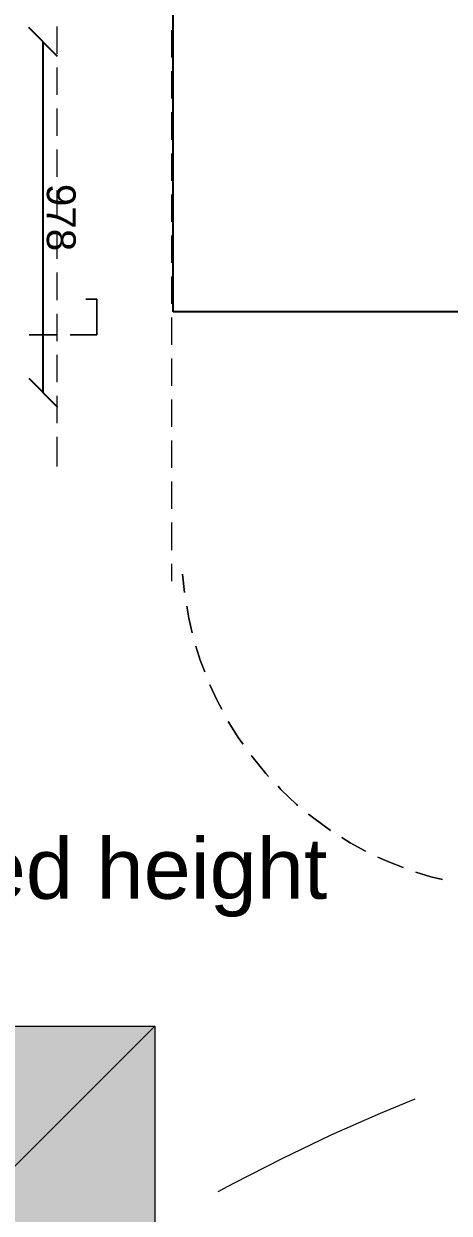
# Model space of a CAD drawing. Header units: millimetres. Extents: x -5841 to 140562, y 1006 to 102310.
# Drawn here: x 101240 to 102425, y 12008 to 15321 of the extents above; entities that cross this region are included whole.
import ezdxf

# ---------------------------------------------------------------- set-up
doc = ezdxf.new("R2010")
doc.units = ezdxf.units.MM
doc.header["$LTSCALE"] = 10
for name, color, linetype in [('PDF18_0', 7, 'Continuous'), ('PDF18_1-Dim-01', 7, 'Continuous'), ('PDF18_Text', 7, 'Continuous')]:
    doc.layers.add(name, color=color, linetype=linetype)
doc.layers.add('PDF18_KD - WALL - LOADBEARING', color=253, linetype='Continuous', true_color=0xc0ab87)
doc.styles.add('PDF ArialMT', font='arial.ttf')
picture_1 = doc.add_image_def('image2.png', size_in_pixel=(2281, 605))

msp = doc.modelspace()

# ---------------------------------------------------------------- linework, layer by layer
at = {"layer": 'PDF18_0', "color": 252, "lineweight": 0, "true_color": 0x939598}
for points in [[(101333.4, 15237.3), (101333.4, 15313.5)], [(101653, 15226.7), (101653, 15302.9)], [(101333.4, 15123), (101333.4, 15199.2)], [(101653, 15112.4), (101653, 15188.6)], [(101333.4, 15008.7), (101333.4, 15084.9)], [(101653, 14998.1), (101653, 15074.3)], [(101333.4, 14894.4), (101333.4, 14970.6)], [(101653, 14883.8), (101653, 14960)], [(101333.4, 14780.1), (101333.4, 14856.3)], [(101653, 14769.5), (101653, 14845.7)], [(101333.4, 14665.8), (101333.4, 14742)], [(101653, 14655.2), (101653, 14731.4)], [(101333.4, 14551.5), (101333.4, 14627.7)], [(101653, 14540.9), (101653, 14617.1)], [(101333.4, 14437.2), (101333.4, 14513.4)], [(101653, 14426.6), (101653, 14502.8)], [(101333.4, 14322.9), (101333.4, 14399.1)], [(101653, 14312.3), (101653, 14388.5)], [(101333.4, 14208.6), (101333.4, 14284.8)], [(101653, 14198), (101653, 14274.2)], [(101333.4, 14087.9), (101333.4, 14170.5)], [(101653, 14083.7), (101653, 14159.9)], [(101653, 13969.4), (101653, 14045.6)], [(101653, 13855.1), (101653, 13931.3)], [(101653, 13768.3), (101653, 13817)]]:
    msp.add_lwpolyline(points, dxfattribs=at)
for points in [[(101412.8, 14454.1), (101443.4, 14454.1), (101443.4, 14553.6), (101412.8, 14553.6), (101443.4, 14553.6), (101443.4, 14454.1)], [(101331.3, 14454.1), (101255.1, 14454.1)], [(101428.6, 14454.1), (101369.4, 14454.1)], [(101687.9, 13736.6), (101682.6, 13787.4)], [(101709.1, 13624.4), (101699.6, 13665.7), (101694.3, 13698.5), (101699.6, 13665.7)], [(101744, 13515.4), (101731.3, 13548.2), (101719.7, 13587.4), (101731.3, 13548.2)], [(101791.6, 13411.7), (101778.9, 13436), (101758.8, 13479.4), (101778.9, 13436)], [(101850.9, 13314.3), (101839.3, 13330.2), (101809.6, 13377.8), (101839.3, 13330.2)], [(101921.8, 13224.4), (101914.4, 13232.8), (101875.2, 13280.5), (101873.1, 13282.6), (101875.2, 13280.5), (101914.4, 13232.8)], [(102003.3, 13143.9), (102000.1, 13146.1), (101955.7, 13188.4), (101948.3, 13196.9), (101955.7, 13188.4), (102000.1, 13146.1)], [(102094.3, 13074.1), (102047.7, 13108), (102032.9, 13119.6), (102047.7, 13108)], [(102191.7, 13015.9), (102149.3, 13039.2), (102126.1, 13054), (102149.3, 13039.2)], [(102296.4, 12970.4), (102258.3, 12985.2), (102226.6, 13000), (102258.3, 12985.2)], [(102406.5, 12937.6), (102373.7, 12945), (102332.4, 12957.7), (102373.7, 12945)]]:
    msp.add_lwpolyline(points, close=True, dxfattribs=at)
at = {"layer": 'PDF18_0', "lineweight": 0}
msp.add_lwpolyline([(99105.6, 12529.1), (101605.4, 12529.1), (101605.4, 10029.3), (99105.6, 10029.3)], close=True, dxfattribs=at)
msp.add_lwpolyline([(99105.6, 10029.3), (101605.4, 12529.1)], dxfattribs=at)
at = {"layer": 'PDF18_0', "color": 6, "lineweight": 0}
msp.add_lwpolyline([(102329.2, 12325.9), (102232.9, 12285.7), (102095.4, 12225.3), (101958.8, 12159.7), (101824.4, 12090.9), (101781, 12067.6)], dxfattribs=at)
at = {"layer": 'PDF18_1-Dim-01', "lineweight": 25}
for points in [[(101334.4, 15229.9), (101254, 15310.3)], [(101294.2, 14293.3), (101294.2, 15270.1)], [(101254, 14333.5), (101334.4, 14253)]]:
    msp.add_lwpolyline(points, dxfattribs=at)
at = {"layer": 'PDF18_KD - WALL - LOADBEARING', "color": 151, "true_color": 0x8accf5, "transparency": 33554559}
for points in [[(101605.4, 12529.1), (99105.6, 12529.1), (101605.4, 10029.3)], [(99105.6, 12529.1), (101605.4, 10029.3), (99105.6, 10029.3)]]:
    msp.add_solid(points, dxfattribs=at)

# ---------------------------------------------------------------- texts
at = {"layer": 'PDF18_Text', "insert": (101344, 14874.9), "char_height": 80.47, "attachment_point": 4, "rotation": 270, "style": 'PDF ArialMT'}
msp.add_mtext('978', dxfattribs=at)
at = {"layer": 'PDF18_Text', "color": 1, "insert": (98753.4, 12942.6), "char_height": 168.981, "attachment_point": 4, "style": 'PDF ArialMT'}
msp.add_mtext('Floor to ceiling estimated height', dxfattribs=at)

# ---------------------------------------------------------------- pictures from other files: only their frames are drawn
at = {"layer": 'PDF18_KD - WALL - LOADBEARING', "color": 40, "true_color": 0xf8d731}
image = msp.add_image(picture_1, insert=(103577.4, 14518.2), size_in_units=(7242.3, 1920.9), rotation=90, dxfattribs=at)
image.dxf.flags = 15

doc.saveas('drawing.dxf')
